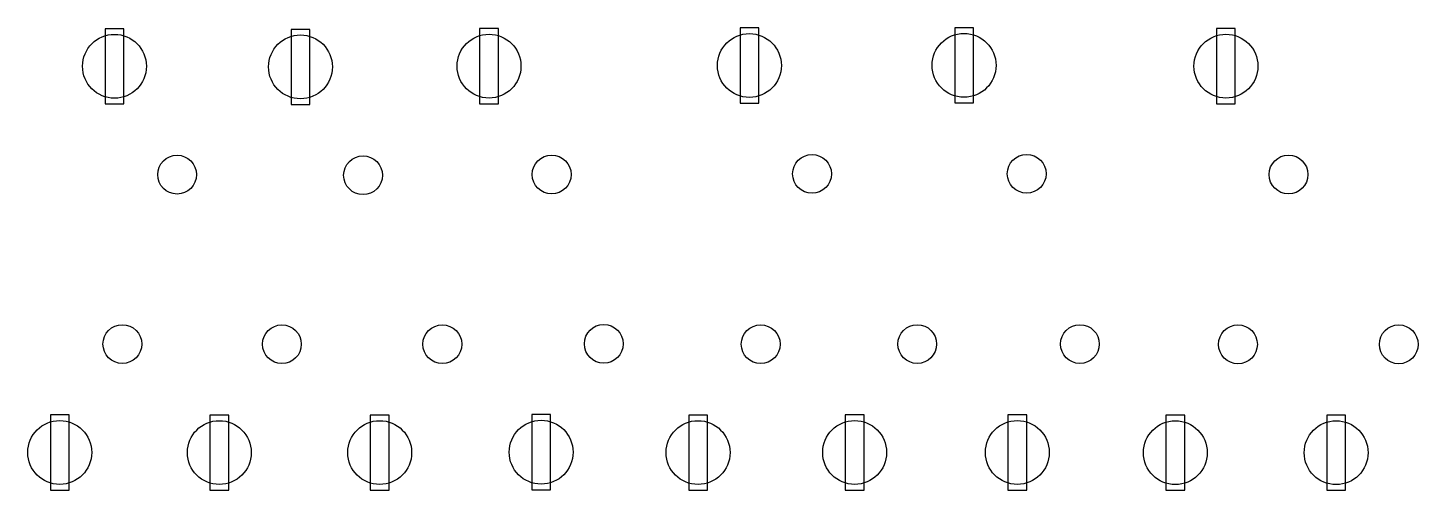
# Model space of a CAD drawing. Header units: millimetres. Extents: x 0 to 111, y 0 to 37.
import ezdxf

# ---------------------------------------------------------------- set-up
doc = ezdxf.new("R2010")
doc.units = ezdxf.units.MM
for name, color, linetype, lineweight, true_color in [('left', 30, 'Continuous', 25, 0xff7f00), ('left_bottom', 54, 'Continuous', 25, 0x808000), ('left_screw', 2, 'Continuous', 25, 0xffff00), ('slits', 7, 'Continuous', 25, 0x000000), ('slits_bottom', 252, 'Continuous', 25, 0xa0a0a4)]:
    doc.layers.add(name, color=color, linetype=linetype, lineweight=lineweight, true_color=true_color)

msp = doc.modelspace()

# ---------------------------------------------------------------- linework, layer by layer
at = {"layer": 'left'}
for centre in [(6.92, 33.86), (21.77, 33.81), (36.83, 33.87), (57.62, 33.92), (74.76, 33.93), (95.67, 33.87)]:
    msp.add_circle(centre, 2.55, dxfattribs=at)
at = {"layer": 'left_bottom'}
for centre in [(40.99, 3.02), (66.02, 3), (79.01, 3), (2.55, 3), (15.29, 2.99), (28.1, 2.99), (53.52, 2.99), (91.63, 2.98), (104.47, 2.98)]:
    msp.add_circle(centre, 2.55, dxfattribs=at)
at = {"layer": 'left_screw'}
for centre in [(11.92, 25.2), (26.77, 25.15), (41.83, 25.21), (62.62, 25.26), (79.76, 25.27), (100.67, 25.21), (7.55, 11.66), (20.29, 11.65), (33.1, 11.65), (45.99, 11.68), (58.52, 11.65), (71.02, 11.66), (84.01, 11.66), (96.63, 11.64), (109.47, 11.64)]:
    msp.add_circle(centre, 1.55, dxfattribs=at)
at = {"layer": 'slits'}
for p, q in [((7.67, 36.86), (6.17, 36.86)), ((6.17, 36.86), (6.17, 30.86)), ((7.67, 30.86), (7.67, 36.86)), ((22.52, 36.81), (21.02, 36.81)), ((21.02, 36.81), (21.02, 30.81)), ((22.52, 30.81), (22.52, 36.81)), ((37.58, 36.87), (36.08, 36.87)), ((36.08, 36.87), (36.08, 30.87)), ((37.58, 30.87), (37.58, 36.87)), ((58.37, 36.92), (56.87, 36.92)), ((56.87, 36.92), (56.87, 30.92)), ((58.37, 30.92), (58.37, 36.92)), ((75.51, 36.93), (74.01, 36.93)), ((74.01, 36.93), (74.01, 30.93)), ((75.51, 30.93), (75.51, 36.93)), ((96.42, 36.87), (94.92, 36.87)), ((94.92, 36.87), (94.92, 30.87)), ((96.42, 30.87), (96.42, 36.87)), ((6.17, 30.86), (7.67, 30.86)), ((21.02, 30.81), (22.52, 30.81)), ((36.08, 30.87), (37.58, 30.87)), ((56.87, 30.92), (58.37, 30.92)), ((74.01, 30.93), (75.51, 30.93)), ((94.92, 30.87), (96.42, 30.87))]:
    msp.add_line(p, q, dxfattribs=at)
at = {"layer": 'slits_bottom'}
for p, q in [((3.3, 6), (1.8, 6)), ((1.8, 6), (1.8, 0)), ((3.3, 0), (3.3, 6)), ((16.04, 5.99), (14.54, 5.99)), ((14.54, 5.99), (14.54, -0.01)), ((16.04, -0.01), (16.04, 5.99)), ((28.85, 5.99), (27.35, 5.99)), ((27.35, 5.99), (27.35, -0.01)), ((28.85, -0.01), (28.85, 5.99)), ((41.74, 6.02), (40.24, 6.02)), ((40.24, 6.02), (40.24, 0.02)), ((41.74, 0.02), (41.74, 6.02)), ((54.27, 5.99), (52.77, 5.99)), ((52.77, 5.99), (52.77, -0.01)), ((54.27, -0.01), (54.27, 5.99)), ((66.77, 6), (65.27, 6)), ((65.27, 6), (65.27, 0)), ((66.77, 0), (66.77, 6)), ((79.76, 6), (78.26, 6)), ((78.26, 6), (78.26, 0)), ((79.76, 0), (79.76, 6)), ((92.38, 5.98), (90.88, 5.98)), ((90.88, 5.98), (90.88, -0.02)), ((92.38, -0.02), (92.38, 5.98)), ((105.22, 5.98), (103.72, 5.98)), ((103.72, 5.98), (103.72, -0.02)), ((105.22, -0.02), (105.22, 5.98)), ((1.8, 0), (3.3, 0)), ((40.24, 0.02), (41.74, 0.02)), ((65.27, 0), (66.77, 0)), ((78.26, 0), (79.76, 0)), ((14.54, -0.01), (16.04, -0.01)), ((27.35, -0.01), (28.85, -0.01)), ((52.77, -0.01), (54.27, -0.01)), ((90.88, -0.02), (92.38, -0.02)), ((103.72, -0.02), (105.22, -0.02))]:
    msp.add_line(p, q, dxfattribs=at)

doc.saveas('drawing.dxf')
